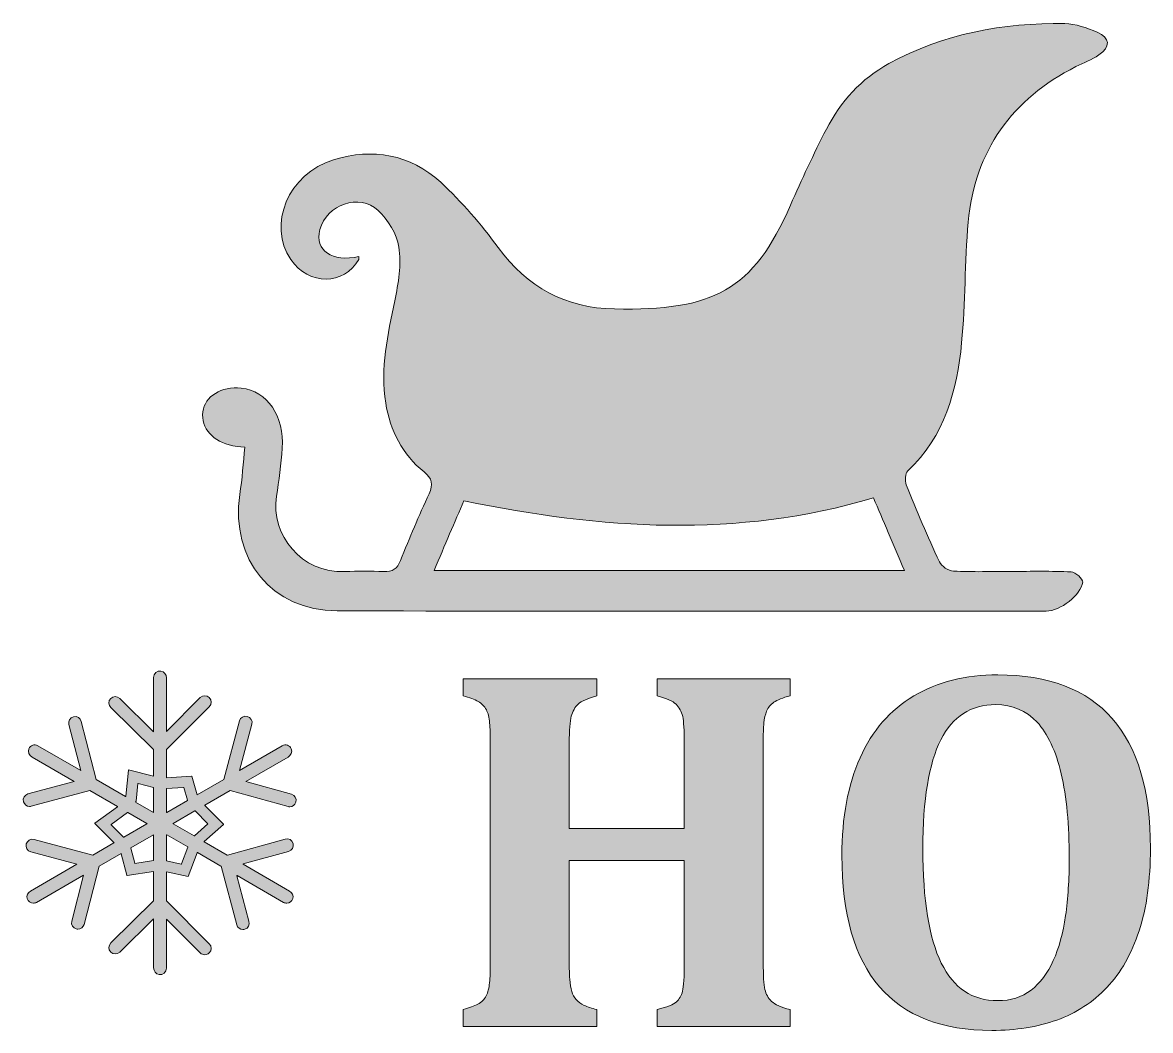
# Model space of a CAD drawing. Header units: inches. Extents: x 50 to 1029, y -849 to -231.
# Drawn here: x 50.3 to 353.7, y -849.1 to -578 of the extents above; entities that cross this region are included whole.
import ezdxf

# ---------------------------------------------------------------- set-up
doc = ezdxf.new("R2010")
doc.units = ezdxf.units.IN
doc.header["$MEASUREMENT"] = 0
doc.layers.add('Layer 1', color=7, linetype='Continuous')

# ---------------------------------------------------------------- blocks, each defined once
blk = doc.blocks.new('block 18')
at = {"layer": 'Layer 1', "true_color": 0x680b10}
h = blk.add_hatch(color=246, dxfattribs=at)
h.dxf.hatch_style = 2
edge = h.paths.add_edge_path()
edge.add_spline(control_points=[(249.53, -830.83), (249.53, -834.35), (249.67, -836.75), (249.97, -838.06), (250.27, -839.36), (250.87, -840.44), (251.79, -841.31), (252.7, -842.18), (254.36, -842.91), (256.78, -843.5), (256.78, -843.5), (256.78, -848.02), (256.78, -848.02), (256.78, -848.02), (221.04, -848.02), (221.04, -848.02), (221.04, -848.02), (221.04, -843.5), (221.04, -843.5), (223.69, -842.81), (225.4, -842.13), (226.18, -841.44), (226.95, -840.76), (227.5, -839.79), (227.82, -838.53), (228.14, -837.28), (228.3, -834.71), (228.3, -830.83), (228.3, -830.83), (228.3, -803.38), (228.3, -803.38), (228.3, -803.38), (197.35, -803.38), (197.35, -803.38), (197.35, -803.38), (197.35, -830.83), (197.35, -830.83), (197.35, -832.43), (197.4, -833.91), (197.49, -835.28), (197.58, -836.65), (197.76, -837.77), (198.04, -838.64), (198.31, -839.5), (198.71, -840.24), (199.24, -840.83), (199.76, -841.42), (200.48, -841.94), (201.39, -842.37), (202.3, -842.8), (203.42, -843.18), (204.75, -843.5), (204.75, -843.5), (204.75, -848.02), (204.75, -848.02), (204.75, -848.02), (168.8, -848.02), (168.8, -848.02), (168.8, -848.02), (168.8, -843.5), (168.8, -843.5), (170.49, -843.04), (171.82, -842.55), (172.81, -842.03), (173.79, -841.5), (174.52, -840.77), (175, -839.84), (175.48, -838.9), (175.78, -837.71), (175.92, -836.27), (176.06, -834.84), (176.13, -833.02), (176.13, -830.83), (176.13, -830.83), (176.13, -771.81), (176.13, -771.81), (176.13, -769.67), (176.07, -767.86), (175.95, -766.4), (175.84, -764.94), (175.54, -763.75), (175.06, -762.84), (174.59, -761.93), (173.85, -761.19), (172.87, -760.61), (171.89, -760.05), (170.53, -759.53), (168.8, -759.08), (168.8, -759.08), (168.8, -754.56), (168.8, -754.56), (168.8, -754.56), (204.75, -754.56), (204.75, -754.56), (204.75, -754.56), (204.75, -759.08), (204.75, -759.08), (202.33, -759.76), (200.67, -760.51), (199.78, -761.33), (198.89, -762.16), (198.26, -763.24), (197.9, -764.59), (197.53, -765.93), (197.35, -768.36), (197.35, -771.88), (197.35, -771.88), (197.35, -794.75), (197.35, -794.75), (197.35, -794.75), (228.3, -794.75), (228.3, -794.75), (228.3, -794.75), (228.3, -771.88), (228.3, -771.88), (228.3, -768.41), (228.15, -766), (227.86, -764.66), (227.56, -763.31), (226.97, -762.21), (226.08, -761.37), (225.18, -760.52), (223.51, -759.76), (221.04, -759.08), (221.04, -759.08), (221.04, -754.56), (221.04, -754.56), (221.04, -754.56), (256.78, -754.56), (256.78, -754.56), (256.78, -754.56), (256.78, -759.08), (256.78, -759.08), (254.78, -759.62), (253.32, -760.2), (252.4, -760.82), (251.49, -761.44), (250.84, -762.22), (250.45, -763.18), (250.06, -764.14), (249.81, -765.21), (249.7, -766.4), (249.58, -767.59), (249.53, -769.41), (249.53, -771.88), (249.53, -771.88), (249.53, -830.83), (249.53, -830.83)], knot_values=[0, 0, 0, 0, 1, 1, 1, 2, 2, 2, 3, 3, 3, 4, 4, 4, 5, 5, 5, 6, 6, 6, 7, 7, 7, 8, 8, 8, 9, 9, 9, 10, 10, 10, 11, 11, 11, 12, 12, 12, 13, 13, 13, 14, 14, 14, 15, 15, 15, 16, 16, 16, 17, 17, 17, 18, 18, 18, 19, 19, 19, 20, 20, 20, 21, 21, 21, 22, 22, 22, 23, 23, 23, 24, 24, 24, 25, 25, 25, 26, 26, 26, 27, 27, 27, 28, 28, 28, 29, 29, 29, 30, 30, 30, 31, 31, 31, 32, 32, 32, 33, 33, 33, 34, 34, 34, 35, 35, 35, 36, 36, 36, 37, 37, 37, 38, 38, 38, 39, 39, 39, 40, 40, 40, 41, 41, 41, 42, 42, 42, 43, 43, 43, 44, 44, 44, 45, 45, 45, 46, 46, 46, 47, 47, 47, 48, 48, 48, 49, 49, 49, 49], degree=3, periodic=1)
h = blk.add_hatch(color=246, dxfattribs=at)
h.dxf.hatch_style = 2
edge = h.paths.add_edge_path()
edge.add_spline(control_points=[(311.01, -849.11), (297.59, -849.11), (287.52, -845.19), (280.78, -837.34), (274.05, -829.49), (270.68, -817.73), (270.68, -802.07), (270.68, -791.8), (272.32, -783.03), (275.58, -775.75), (278.84, -768.47), (283.65, -762.93), (289.99, -759.14), (296.34, -755.36), (303.89, -753.46), (312.66, -753.46), (326.3, -753.46), (336.55, -757.37), (343.4, -765.2), (350.25, -773.03), (353.67, -784.66), (353.67, -800.09), (353.67, -808.72), (352.65, -816.12), (350.62, -822.31), (348.59, -828.49), (345.7, -833.57), (341.96, -837.54), (338.22, -841.51), (333.73, -844.44), (328.51, -846.31), (323.28, -848.18), (317.45, -849.11), (311.01, -849.11)], knot_values=[0, 0, 0, 0, 1, 1, 1, 2, 2, 2, 3, 3, 3, 4, 4, 4, 5, 5, 5, 6, 6, 6, 7, 7, 7, 8, 8, 8, 9, 9, 9, 10, 10, 10, 11, 11, 11, 11], degree=3, periodic=1)
edge = h.paths.add_edge_path()
edge.add_spline(control_points=[(292.46, -800.23), (292.46, -814.01), (294.11, -824.27), (297.42, -831), (300.73, -837.74), (305.79, -841.1), (312.59, -841.1), (316.1, -841.1), (319.09, -840.16), (321.56, -838.26), (324.02, -836.37), (326.02, -833.72), (327.55, -830.32), (329.08, -826.92), (330.17, -822.89), (330.84, -818.23), (331.5, -813.58), (331.83, -808.47), (331.83, -802.9), (331.83, -793.81), (331.11, -786.2), (329.67, -780.06), (328.23, -773.92), (326.06, -769.29), (323.17, -766.16), (320.27, -763.04), (316.56, -761.47), (312.04, -761.47), (305.42, -761.47), (300.5, -764.63), (297.29, -770.95), (294.07, -777.28), (292.46, -787.04), (292.46, -800.23)], knot_values=[0, 0, 0, 0, 1, 1, 1, 2, 2, 2, 3, 3, 3, 4, 4, 4, 5, 5, 5, 6, 6, 6, 7, 7, 7, 8, 8, 8, 9, 9, 9, 10, 10, 10, 11, 11, 11, 11], degree=3, periodic=1)
at = {"layer": 'Layer 1', "lineweight": 0}
for points, knots in [([(249.53, -830.83), (249.53, -834.35), (249.67, -836.75), (249.97, -838.06), (250.27, -839.36), (250.87, -840.44), (251.79, -841.31), (252.7, -842.18), (254.36, -842.91), (256.78, -843.5), (256.78, -843.5), (256.78, -848.02), (256.78, -848.02), (256.78, -848.02), (221.04, -848.02), (221.04, -848.02), (221.04, -848.02), (221.04, -843.5), (221.04, -843.5), (223.69, -842.81), (225.4, -842.13), (226.18, -841.44), (226.95, -840.76), (227.5, -839.79), (227.82, -838.53), (228.14, -837.28), (228.3, -834.71), (228.3, -830.83), (228.3, -830.83), (228.3, -803.38), (228.3, -803.38), (228.3, -803.38), (197.35, -803.38), (197.35, -803.38), (197.35, -803.38), (197.35, -830.83), (197.35, -830.83), (197.35, -832.43), (197.4, -833.91), (197.49, -835.28), (197.58, -836.65), (197.76, -837.77), (198.04, -838.64), (198.31, -839.5), (198.71, -840.24), (199.24, -840.83), (199.76, -841.42), (200.48, -841.94), (201.39, -842.37), (202.3, -842.8), (203.42, -843.18), (204.75, -843.5), (204.75, -843.5), (204.75, -848.02), (204.75, -848.02), (204.75, -848.02), (168.8, -848.02), (168.8, -848.02), (168.8, -848.02), (168.8, -843.5), (168.8, -843.5), (170.49, -843.04), (171.82, -842.55), (172.81, -842.03), (173.79, -841.5), (174.52, -840.77), (175, -839.84), (175.48, -838.9), (175.78, -837.71), (175.92, -836.27), (176.06, -834.84), (176.13, -833.02), (176.13, -830.83), (176.13, -830.83), (176.13, -771.81), (176.13, -771.81), (176.13, -769.67), (176.07, -767.86), (175.95, -766.4), (175.84, -764.94), (175.54, -763.75), (175.06, -762.84), (174.59, -761.93), (173.85, -761.19), (172.87, -760.61), (171.89, -760.05), (170.53, -759.53), (168.8, -759.08), (168.8, -759.08), (168.8, -754.56), (168.8, -754.56), (168.8, -754.56), (204.75, -754.56), (204.75, -754.56), (204.75, -754.56), (204.75, -759.08), (204.75, -759.08), (202.33, -759.76), (200.67, -760.51), (199.78, -761.33), (198.89, -762.16), (198.26, -763.24), (197.9, -764.59), (197.53, -765.93), (197.35, -768.36), (197.35, -771.88), (197.35, -771.88), (197.35, -794.75), (197.35, -794.75), (197.35, -794.75), (228.3, -794.75), (228.3, -794.75), (228.3, -794.75), (228.3, -771.88), (228.3, -771.88), (228.3, -768.41), (228.15, -766), (227.86, -764.66), (227.56, -763.31), (226.97, -762.21), (226.08, -761.37), (225.18, -760.52), (223.51, -759.76), (221.04, -759.08), (221.04, -759.08), (221.04, -754.56), (221.04, -754.56), (221.04, -754.56), (256.78, -754.56), (256.78, -754.56), (256.78, -754.56), (256.78, -759.08), (256.78, -759.08), (254.78, -759.62), (253.32, -760.2), (252.4, -760.82), (251.49, -761.44), (250.84, -762.22), (250.45, -763.18), (250.06, -764.14), (249.81, -765.21), (249.7, -766.4), (249.58, -767.59), (249.53, -769.41), (249.53, -771.88), (249.53, -771.88), (249.53, -830.83), (249.53, -830.83)], [0, 0, 0, 0, 1, 1, 1, 2, 2, 2, 3, 3, 3, 4, 4, 4, 5, 5, 5, 6, 6, 6, 7, 7, 7, 8, 8, 8, 9, 9, 9, 10, 10, 10, 11, 11, 11, 12, 12, 12, 13, 13, 13, 14, 14, 14, 15, 15, 15, 16, 16, 16, 17, 17, 17, 18, 18, 18, 19, 19, 19, 20, 20, 20, 21, 21, 21, 22, 22, 22, 23, 23, 23, 24, 24, 24, 25, 25, 25, 26, 26, 26, 27, 27, 27, 28, 28, 28, 29, 29, 29, 30, 30, 30, 31, 31, 31, 32, 32, 32, 33, 33, 33, 34, 34, 34, 35, 35, 35, 36, 36, 36, 37, 37, 37, 38, 38, 38, 39, 39, 39, 40, 40, 40, 41, 41, 41, 42, 42, 42, 43, 43, 43, 44, 44, 44, 45, 45, 45, 46, 46, 46, 47, 47, 47, 48, 48, 48, 49, 49, 49, 49]), ([(311.01, -849.11), (297.59, -849.11), (287.52, -845.19), (280.78, -837.34), (274.05, -829.49), (270.68, -817.73), (270.68, -802.07), (270.68, -791.8), (272.32, -783.03), (275.58, -775.75), (278.84, -768.47), (283.65, -762.93), (289.99, -759.14), (296.34, -755.36), (303.89, -753.46), (312.66, -753.46), (326.3, -753.46), (336.55, -757.37), (343.4, -765.2), (350.25, -773.03), (353.67, -784.66), (353.67, -800.09), (353.67, -808.72), (352.65, -816.12), (350.62, -822.31), (348.59, -828.49), (345.7, -833.57), (341.96, -837.54), (338.22, -841.51), (333.73, -844.44), (328.51, -846.31), (323.28, -848.18), (317.45, -849.11), (311.01, -849.11)], [0, 0, 0, 0, 1, 1, 1, 2, 2, 2, 3, 3, 3, 4, 4, 4, 5, 5, 5, 6, 6, 6, 7, 7, 7, 8, 8, 8, 9, 9, 9, 10, 10, 10, 11, 11, 11, 11]), ([(292.46, -800.23), (292.46, -814.01), (294.11, -824.27), (297.42, -831), (300.73, -837.74), (305.79, -841.1), (312.59, -841.1), (316.1, -841.1), (319.09, -840.16), (321.56, -838.26), (324.02, -836.37), (326.02, -833.72), (327.55, -830.32), (329.08, -826.92), (330.17, -822.89), (330.84, -818.23), (331.5, -813.58), (331.83, -808.47), (331.83, -802.9), (331.83, -793.81), (331.11, -786.2), (329.67, -780.06), (328.23, -773.92), (326.06, -769.29), (323.17, -766.16), (320.27, -763.04), (316.56, -761.47), (312.04, -761.47), (305.42, -761.47), (300.5, -764.63), (297.29, -770.95), (294.07, -777.28), (292.46, -787.04), (292.46, -800.23)], [0, 0, 0, 0, 1, 1, 1, 2, 2, 2, 3, 3, 3, 4, 4, 4, 5, 5, 5, 6, 6, 6, 7, 7, 7, 8, 8, 8, 9, 9, 9, 10, 10, 10, 11, 11, 11, 11])]:
    blk.add_open_spline(points, degree=3, knots=knots, dxfattribs=at)
blk = doc.blocks.new('block 25')
at = {"layer": 'Layer 1', "true_color": 0x680b10}
h = blk.add_hatch(color=246, dxfattribs=at)
h.dxf.hatch_style = 2
edge = h.paths.add_edge_path()
edge.add_spline(control_points=[(140.73, -641.69), (136.88, -648.73), (127.28, -648.76), (122.48, -641.75), (116.08, -632.41), (121.76, -618.6), (133.97, -614.88), (144.5, -611.68), (154.61, -613.43), (162.78, -620.95), (168.49, -626.2), (173.64, -632.22), (178.24, -638.48), (186.11, -649.2), (196.28, -654.78), (209.56, -655.03), (235.92, -655.55), (246.87, -650.16), (256.87, -627.08), (259.86, -620.18), (263.08, -613.37), (266.51, -606.68), (270.35, -599.18), (275.85, -593.13), (283.35, -589.04), (298.1, -581.01), (314.01, -577.98), (330.62, -578.28), (333.55, -578.33), (336.6, -579.41), (339.35, -580.57), (342.85, -582.05), (342.98, -584.55), (339.81, -586.7), (337.91, -587.98), (335.69, -588.77), (333.63, -589.82), (316.48, -598.58), (306.42, -612.39), (304.67, -631.67), (303.7, -642.46), (303.92, -653.36), (302.89, -664.14), (301.66, -677.01), (298.32, -689.21), (288.41, -698.59), (287.7, -699.27), (287.57, -701.27), (287.99, -702.33), (290.8, -709.3), (293.73, -716.24), (296.9, -723.05), (297.46, -724.25), (299.34, -725.48), (300.68, -725.55), (305.87, -725.82), (311.1, -725.64), (316.31, -725.64), (321.67, -725.63), (327.03, -725.48), (332.37, -725.77), (333.5, -725.84), (335.54, -727.69), (335.45, -728.53), (335.05, -731.99), (329.33, -736.3), (325.65, -736.31), (262.08, -736.31), (198.51, -736.39), (134.94, -736.24), (117.46, -736.2), (106.2, -722.36), (108.76, -704.94), (109.38, -700.73), (109.67, -696.46), (110.11, -692.17), (108.55, -692.01), (107.68, -691.99), (106.83, -691.83), (101.58, -690.84), (98.26, -687.05), (98.81, -682.7), (99.34, -678.53), (103.83, -675.75), (109.14, -676.32), (116.1, -677.06), (120.81, -683.86), (120.15, -692.5), (119.82, -696.82), (119.31, -701.15), (118.62, -705.43), (116.98, -715.68), (125.34, -726.2), (137.03, -725.68), (140.5, -725.52), (143.99, -725.48), (147.45, -725.67), (149.87, -725.8), (151.08, -724.91), (151.97, -722.68), (154.39, -716.64), (156.94, -710.64), (159.67, -704.73), (160.84, -702.2), (160.51, -700.65), (158.3, -698.86), (152.45, -694.1), (149.18, -687.8), (148, -680.34), (146.51, -670.95), (148.53, -661.95), (150.42, -652.86), (151.41, -648.12), (152.23, -643.05), (151.54, -638.36), (151.03, -634.84), (148.6, -631.05), (145.94, -628.52), (140.95, -623.78), (132.07, -627), (130.31, -633.68), (128.83, -639.31), (133.58, -642.59), (140.8, -640.91), (140.78, -641.17), (140.85, -641.48), (140.73, -641.69)], knot_values=[0, 0, 0, 0, 1, 1, 1, 2, 2, 2, 3, 3, 3, 4, 4, 4, 5, 5, 5, 6, 6, 6, 7, 7, 7, 8, 8, 8, 9, 9, 9, 10, 10, 10, 11, 11, 11, 12, 12, 12, 13, 13, 13, 14, 14, 14, 15, 15, 15, 16, 16, 16, 17, 17, 17, 18, 18, 18, 19, 19, 19, 20, 20, 20, 21, 21, 21, 22, 22, 22, 23, 23, 23, 24, 24, 24, 25, 25, 25, 26, 26, 26, 27, 27, 27, 28, 28, 28, 29, 29, 29, 30, 30, 30, 31, 31, 31, 32, 32, 32, 33, 33, 33, 34, 34, 34, 35, 35, 35, 36, 36, 36, 37, 37, 37, 38, 38, 38, 39, 39, 39, 40, 40, 40, 41, 41, 41, 42, 42, 42, 42], degree=3, periodic=1)
edge = h.paths.add_edge_path()
edge.add_spline(control_points=[(279.18, -705.84), (242.39, -716.81), (206.06, -714.27), (169, -706.65), (166.61, -712.24), (163.9, -718.55), (160.99, -725.35), (203.32, -725.35), (245.03, -725.35), (287.49, -725.35), (284.47, -718.27), (281.72, -711.8), (279.18, -705.84)], knot_values=[0, 0, 0, 0, 1, 1, 1, 2, 2, 2, 3, 3, 3, 4, 4, 4, 4], degree=3, periodic=1)
at = {"layer": 'Layer 1', "lineweight": 0}
for points, knots in [([(140.73, -641.69), (136.88, -648.73), (127.28, -648.76), (122.48, -641.75), (116.08, -632.41), (121.76, -618.6), (133.97, -614.88), (144.5, -611.68), (154.61, -613.43), (162.78, -620.95), (168.49, -626.2), (173.64, -632.22), (178.24, -638.48), (186.11, -649.2), (196.28, -654.78), (209.56, -655.03), (235.92, -655.55), (246.87, -650.16), (256.87, -627.08), (259.86, -620.18), (263.08, -613.37), (266.51, -606.68), (270.35, -599.18), (275.85, -593.13), (283.35, -589.04), (298.1, -581.01), (314.01, -577.98), (330.62, -578.28), (333.55, -578.33), (336.6, -579.41), (339.35, -580.57), (342.85, -582.05), (342.98, -584.55), (339.81, -586.7), (337.91, -587.98), (335.69, -588.77), (333.63, -589.82), (316.48, -598.58), (306.42, -612.39), (304.67, -631.67), (303.7, -642.46), (303.92, -653.36), (302.89, -664.14), (301.66, -677.01), (298.32, -689.21), (288.41, -698.59), (287.7, -699.27), (287.57, -701.27), (287.99, -702.33), (290.8, -709.3), (293.73, -716.24), (296.9, -723.05), (297.46, -724.25), (299.34, -725.48), (300.68, -725.55), (305.87, -725.82), (311.1, -725.64), (316.31, -725.64), (321.67, -725.63), (327.03, -725.48), (332.37, -725.77), (333.5, -725.84), (335.54, -727.69), (335.45, -728.53), (335.05, -731.99), (329.33, -736.3), (325.65, -736.31), (262.08, -736.31), (198.51, -736.39), (134.94, -736.24), (117.46, -736.2), (106.2, -722.36), (108.76, -704.94), (109.38, -700.73), (109.67, -696.46), (110.11, -692.17), (108.55, -692.01), (107.68, -691.99), (106.83, -691.83), (101.58, -690.84), (98.26, -687.05), (98.81, -682.7), (99.34, -678.53), (103.83, -675.75), (109.14, -676.32), (116.1, -677.06), (120.81, -683.86), (120.15, -692.5), (119.82, -696.82), (119.31, -701.15), (118.62, -705.43), (116.98, -715.68), (125.34, -726.2), (137.03, -725.68), (140.5, -725.52), (143.99, -725.48), (147.45, -725.67), (149.87, -725.8), (151.08, -724.91), (151.97, -722.68), (154.39, -716.64), (156.94, -710.64), (159.67, -704.73), (160.84, -702.2), (160.51, -700.65), (158.3, -698.86), (152.45, -694.1), (149.18, -687.8), (148, -680.34), (146.51, -670.95), (148.53, -661.95), (150.42, -652.86), (151.41, -648.12), (152.23, -643.05), (151.54, -638.36), (151.03, -634.84), (148.6, -631.05), (145.94, -628.52), (140.95, -623.78), (132.07, -627), (130.31, -633.68), (128.83, -639.31), (133.58, -642.59), (140.8, -640.91), (140.78, -641.17), (140.85, -641.48), (140.73, -641.69)], [0, 0, 0, 0, 1, 1, 1, 2, 2, 2, 3, 3, 3, 4, 4, 4, 5, 5, 5, 6, 6, 6, 7, 7, 7, 8, 8, 8, 9, 9, 9, 10, 10, 10, 11, 11, 11, 12, 12, 12, 13, 13, 13, 14, 14, 14, 15, 15, 15, 16, 16, 16, 17, 17, 17, 18, 18, 18, 19, 19, 19, 20, 20, 20, 21, 21, 21, 22, 22, 22, 23, 23, 23, 24, 24, 24, 25, 25, 25, 26, 26, 26, 27, 27, 27, 28, 28, 28, 29, 29, 29, 30, 30, 30, 31, 31, 31, 32, 32, 32, 33, 33, 33, 34, 34, 34, 35, 35, 35, 36, 36, 36, 37, 37, 37, 38, 38, 38, 39, 39, 39, 40, 40, 40, 41, 41, 41, 42, 42, 42, 42]), ([(279.18, -705.84), (242.39, -716.81), (206.06, -714.27), (169, -706.65), (166.61, -712.24), (163.9, -718.55), (160.99, -725.35), (203.32, -725.35), (245.03, -725.35), (287.49, -725.35), (284.47, -718.27), (281.72, -711.8), (279.18, -705.84)], [0, 0, 0, 0, 1, 1, 1, 2, 2, 2, 3, 3, 3, 4, 4, 4, 4])]:
    blk.add_open_spline(points, degree=3, knots=knots, dxfattribs=at)
blk = doc.blocks.new('block 24')
at = {"layer": 'Layer 1'}
blk.add_blockref('block 25', (0, 0), dxfattribs=at)
blk = doc.blocks.new('block 47')
at = {"layer": 'Layer 1', "true_color": 0x680b10}
h = blk.add_hatch(color=246, dxfattribs=at)
h.dxf.hatch_style = 2
edge = h.paths.add_edge_path()
edge.add_spline(control_points=[(122.64, -785.59), (122.64, -785.59), (110.33, -782.17), (110.33, -782.17), (110.33, -782.17), (121.74, -775.58), (121.74, -775.58), (122.51, -775.14), (122.93, -774.2), (122.59, -773.38), (122.19, -772.39), (121.03, -772.02), (120.14, -772.53), (120.14, -772.53), (108.66, -779.16), (108.66, -779.16), (108.66, -779.16), (111.99, -766.73), (111.99, -766.73), (112.23, -765.81), (111.69, -764.87), (110.77, -764.62), (109.87, -764.38), (108.91, -764.92), (108.66, -765.84), (108.66, -765.84), (104.44, -781.6), (104.44, -781.6), (104.44, -781.6), (97.31, -785.72), (97.31, -785.72), (97.28, -785.73), (97.25, -785.72), (97.24, -785.69), (97.24, -785.69), (95.81, -780.75), (95.81, -780.75), (95.81, -780.73), (95.78, -780.71), (95.76, -780.72), (95.76, -780.72), (89.07, -781.15), (89.07, -781.15), (89.04, -781.15), (89.02, -781.13), (89.02, -781.1), (89.02, -781.1), (89.02, -773.55), (89.02, -773.55), (89.02, -773.55), (100.55, -762.02), (100.55, -762.02), (101.23, -761.34), (101.23, -760.26), (100.55, -759.58), (99.88, -758.91), (98.79, -758.91), (98.12, -759.58), (98.12, -759.58), (89.02, -768.69), (89.02, -768.69), (89.02, -768.69), (89.02, -754.26), (89.02, -754.26), (89.02, -753.38), (88.42, -752.55), (87.55, -752.43), (86.48, -752.28), (85.58, -753.1), (85.58, -754.13), (85.58, -754.13), (85.58, -768.74), (85.58, -768.74), (85.58, -768.74), (76.46, -759.79), (76.46, -759.79), (75.78, -759.12), (74.69, -759.13), (74.03, -759.81), (73.36, -760.49), (73.37, -761.58), (74.05, -762.24), (74.05, -762.24), (85.58, -773.56), (85.58, -773.56), (85.58, -773.56), (85.58, -780.71), (85.58, -780.71), (85.58, -780.74), (85.55, -780.76), (85.52, -780.75), (85.52, -780.75), (78.85, -779.03), (78.85, -779.03), (78.82, -779.02), (78.8, -779.04), (78.79, -779.07), (78.79, -779.07), (78.1, -786.11), (78.1, -786.11), (78.09, -786.14), (78.06, -786.16), (78.03, -786.14), (78.03, -786.14), (70.16, -781.6), (70.16, -781.6), (70.16, -781.6), (66.12, -765.96), (66.12, -765.96), (65.88, -765.04), (64.95, -764.48), (64.02, -764.73), (63.1, -764.96), (62.55, -765.9), (62.79, -766.82), (62.79, -766.82), (65.98, -779.19), (65.98, -779.19), (65.98, -779.19), (54.45, -772.53), (54.45, -772.53), (53.56, -772.03), (52.4, -772.39), (52, -773.38), (51.67, -774.2), (52.09, -775.14), (52.86, -775.59), (52.86, -775.59), (64.22, -782.14), (64.22, -782.14), (64.22, -782.14), (51.78, -785.48), (51.78, -785.48), (50.86, -785.72), (50.32, -786.67), (50.57, -787.58), (50.77, -788.35), (51.47, -788.86), (52.23, -788.86), (52.38, -788.86), (52.52, -788.84), (52.68, -788.8), (52.68, -788.8), (68.43, -784.58), (68.43, -784.58), (68.43, -784.58), (75.83, -788.85), (75.83, -788.85), (75.86, -788.87), (75.86, -788.91), (75.84, -788.93), (75.84, -788.93), (69.8, -793.39), (69.8, -793.39), (69.77, -793.41), (69.77, -793.44), (69.79, -793.47), (69.79, -793.47), (74.91, -798.58), (74.91, -798.58), (74.93, -798.6), (74.92, -798.64), (74.9, -798.65), (74.9, -798.65), (69.18, -801.96), (69.18, -801.96), (69.18, -801.96), (53.42, -797.73), (53.42, -797.73), (52.49, -797.49), (51.56, -798.03), (51.31, -798.95), (51.06, -799.87), (51.61, -800.81), (52.52, -801.06), (52.52, -801.06), (64.96, -804.39), (64.96, -804.39), (64.96, -804.39), (52.46, -811.61), (52.46, -811.61), (51.75, -812.02), (51.34, -812.86), (51.57, -813.65), (51.81, -814.43), (52.51, -814.88), (53.22, -814.88), (53.51, -814.88), (53.81, -814.8), (54.08, -814.65), (54.08, -814.65), (66.73, -807.34), (66.73, -807.34), (66.73, -807.34), (63.53, -819.71), (63.53, -819.71), (63.3, -820.64), (63.85, -821.57), (64.77, -821.81), (64.91, -821.85), (65.06, -821.86), (65.2, -821.86), (65.97, -821.86), (66.66, -821.35), (66.87, -820.57), (66.87, -820.57), (70.91, -804.93), (70.91, -804.93), (70.91, -804.93), (76.8, -801.53), (76.8, -801.53), (76.83, -801.51), (76.86, -801.53), (76.87, -801.56), (76.87, -801.56), (78.38, -807.36), (78.38, -807.36), (78.39, -807.39), (78.41, -807.4), (78.43, -807.4), (78.43, -807.4), (85.52, -806.34), (85.52, -806.34), (85.55, -806.34), (85.58, -806.36), (85.58, -806.39), (85.58, -806.39), (85.58, -814.26), (85.58, -814.26), (85.58, -814.26), (74.05, -825.58), (74.05, -825.58), (73.37, -826.25), (73.36, -827.34), (74.03, -828.02), (74.69, -828.7), (75.78, -828.7), (76.46, -828.04), (76.46, -828.04), (85.58, -819.09), (85.58, -819.09), (85.58, -819.09), (85.58, -832.27), (85.58, -832.27), (85.58, -833.15), (86.18, -833.98), (87.05, -834.1), (88.11, -834.25), (89.02, -833.43), (89.02, -832.4), (89.02, -832.4), (89.02, -819.14), (89.02, -819.14), (89.02, -819.14), (98.12, -828.24), (98.12, -828.24), (98.46, -828.58), (98.9, -828.75), (99.34, -828.75), (99.78, -828.75), (100.22, -828.58), (100.55, -828.24), (101.23, -827.57), (101.23, -826.48), (100.55, -825.81), (100.55, -825.81), (89.02, -814.27), (89.02, -814.27), (89.02, -814.27), (89.02, -806.47), (89.02, -806.47), (89.02, -806.44), (89.04, -806.41), (89.07, -806.42), (89.07, -806.42), (94.83, -807.7), (94.83, -807.7), (94.86, -807.7), (94.88, -807.69), (94.89, -807.67), (94.89, -807.67), (97.27, -801.29), (97.27, -801.29), (97.28, -801.26), (97.31, -801.25), (97.33, -801.26), (97.33, -801.26), (103.68, -804.93), (103.68, -804.93), (103.69, -804.93), (103.7, -804.94), (103.7, -804.96), (103.7, -804.96), (107.92, -820.7), (107.92, -820.7), (108.13, -821.47), (108.82, -821.97), (109.58, -821.97), (109.76, -821.97), (109.93, -821.95), (110.11, -821.89), (111, -821.61), (111.46, -820.62), (111.22, -819.72), (111.22, -819.72), (107.94, -807.48), (107.94, -807.48), (107.93, -807.44), (107.97, -807.41), (108.01, -807.43), (108.01, -807.43), (120.51, -814.65), (120.51, -814.65), (120.79, -814.8), (121.08, -814.88), (121.37, -814.88), (122.09, -814.88), (122.78, -814.43), (123.02, -813.65), (123.26, -812.86), (122.84, -812.02), (122.13, -811.61), (122.13, -811.61), (109.68, -804.42), (109.68, -804.42), (109.65, -804.4), (109.65, -804.34), (109.69, -804.33), (109.69, -804.33), (121.89, -800.95), (121.89, -800.95), (122.81, -800.69), (123.35, -799.74), (123.09, -798.83), (122.84, -797.91), (121.91, -797.38), (120.97, -797.63), (120.97, -797.63), (105.43, -801.95), (105.43, -801.95), (105.42, -801.95), (105.4, -801.95), (105.39, -801.94), (105.39, -801.94), (99.18, -798.36), (99.18, -798.36), (99.15, -798.34), (99.15, -798.3), (99.17, -798.28), (99.17, -798.28), (104.33, -793.68), (104.33, -793.68), (104.35, -793.66), (104.35, -793.63), (104.33, -793.61), (104.33, -793.61), (99.32, -788.6), (99.32, -788.6), (99.3, -788.57), (99.3, -788.54), (99.33, -788.52), (99.33, -788.52), (106.15, -784.58), (106.15, -784.58), (106.15, -784.58), (121.72, -788.9), (121.72, -788.9), (121.87, -788.95), (122.03, -788.97), (122.18, -788.97), (122.94, -788.97), (123.62, -788.47), (123.84, -787.71), (124.09, -786.79), (123.55, -785.84), (122.64, -785.59)], knot_values=[0, 0, 0, 0, 1, 1, 1, 2, 2, 2, 3, 3, 3, 4, 4, 4, 5, 5, 5, 6, 6, 6, 7, 7, 7, 8, 8, 8, 9, 9, 9, 10, 10, 10, 11, 11, 11, 12, 12, 12, 13, 13, 13, 14, 14, 14, 15, 15, 15, 16, 16, 16, 17, 17, 17, 18, 18, 18, 19, 19, 19, 20, 20, 20, 21, 21, 21, 22, 22, 22, 23, 23, 23, 24, 24, 24, 25, 25, 25, 26, 26, 26, 27, 27, 27, 28, 28, 28, 29, 29, 29, 30, 30, 30, 31, 31, 31, 32, 32, 32, 33, 33, 33, 34, 34, 34, 35, 35, 35, 36, 36, 36, 37, 37, 37, 38, 38, 38, 39, 39, 39, 40, 40, 40, 41, 41, 41, 42, 42, 42, 43, 43, 43, 44, 44, 44, 45, 45, 45, 46, 46, 46, 47, 47, 47, 48, 48, 48, 49, 49, 49, 50, 50, 50, 51, 51, 51, 52, 52, 52, 53, 53, 53, 54, 54, 54, 55, 55, 55, 56, 56, 56, 57, 57, 57, 58, 58, 58, 59, 59, 59, 60, 60, 60, 61, 61, 61, 62, 62, 62, 63, 63, 63, 64, 64, 64, 65, 65, 65, 66, 66, 66, 67, 67, 67, 68, 68, 68, 69, 69, 69, 70, 70, 70, 71, 71, 71, 72, 72, 72, 73, 73, 73, 74, 74, 74, 75, 75, 75, 76, 76, 76, 77, 77, 77, 78, 78, 78, 79, 79, 79, 80, 80, 80, 81, 81, 81, 82, 82, 82, 83, 83, 83, 84, 84, 84, 85, 85, 85, 86, 86, 86, 87, 87, 87, 88, 88, 88, 89, 89, 89, 90, 90, 90, 91, 91, 91, 92, 92, 92, 93, 93, 93, 94, 94, 94, 95, 95, 95, 96, 96, 96, 97, 97, 97, 98, 98, 98, 99, 99, 99, 100, 100, 100, 101, 101, 101, 102, 102, 102, 103, 103, 103, 104, 104, 104, 105, 105, 105, 106, 106, 106, 107, 107, 107, 108, 108, 108, 109, 109, 109, 110, 110, 110, 111, 111, 111, 112, 112, 112, 113, 113, 113, 114, 114, 114, 115, 115, 115, 116, 116, 116, 117, 117, 117, 118, 118, 118, 119, 119, 119, 120, 120, 120, 121, 121, 121, 122, 122, 122, 123, 123, 123, 124, 124, 124, 125, 125, 125, 125], degree=3, periodic=1)
edge = h.paths.add_edge_path()
edge.add_spline(control_points=[(89.06, -784.02), (89.06, -784.02), (93.64, -783.73), (93.64, -783.73), (93.67, -783.73), (93.69, -783.74), (93.69, -783.76), (93.69, -783.76), (94.68, -787.19), (94.68, -787.19), (94.69, -787.21), (94.68, -787.23), (94.66, -787.24), (94.66, -787.24), (89.09, -790.46), (89.09, -790.46), (89.06, -790.48), (89.02, -790.46), (89.02, -790.42), (89.02, -790.42), (89.02, -784.07), (89.02, -784.07), (89.02, -784.05), (89.04, -784.03), (89.06, -784.02)], knot_values=[0, 0, 0, 0, 1, 1, 1, 2, 2, 2, 3, 3, 3, 4, 4, 4, 5, 5, 5, 6, 6, 6, 7, 7, 7, 8, 8, 8, 8], degree=3, periodic=1)
edge = h.paths.add_edge_path()
edge.add_spline(control_points=[(80.85, -787.42), (80.85, -787.42), (81.32, -782.69), (81.32, -782.69), (81.32, -782.66), (81.35, -782.64), (81.38, -782.65), (81.38, -782.65), (85.54, -783.73), (85.54, -783.73), (85.56, -783.73), (85.58, -783.75), (85.58, -783.77), (85.58, -783.77), (85.58, -790.42), (85.58, -790.42), (85.58, -790.46), (85.54, -790.48), (85.5, -790.46), (85.5, -790.46), (80.7, -787.69), (80.7, -787.69), (80.7, -787.69), (80.85, -787.42), (80.85, -787.42)], knot_values=[0, 0, 0, 0, 1, 1, 1, 2, 2, 2, 3, 3, 3, 4, 4, 4, 5, 5, 5, 6, 6, 6, 7, 7, 7, 8, 8, 8, 8], degree=3, periodic=1)
edge = h.paths.add_edge_path()
edge.add_spline(control_points=[(77.56, -797.12), (77.54, -797.13), (77.51, -797.13), (77.5, -797.11), (77.5, -797.11), (74.18, -793.79), (74.18, -793.79), (74.16, -793.77), (74.16, -793.74), (74.19, -793.72), (74.19, -793.72), (78.58, -790.47), (78.58, -790.47), (78.6, -790.46), (78.62, -790.46), (78.63, -790.47), (78.63, -790.47), (83.78, -793.44), (83.78, -793.44), (83.82, -793.46), (83.82, -793.51), (83.78, -793.52), (83.78, -793.52), (77.56, -797.12), (77.56, -797.12)], knot_values=[0, 0, 0, 0, 1, 1, 1, 2, 2, 2, 3, 3, 3, 4, 4, 4, 5, 5, 5, 6, 6, 6, 7, 7, 7, 8, 8, 8, 8], degree=3, periodic=1)
edge = h.paths.add_edge_path()
edge.add_spline(control_points=[(85.54, -803.44), (85.54, -803.44), (80.56, -804.18), (80.56, -804.18), (80.54, -804.18), (80.52, -804.17), (80.51, -804.14), (80.51, -804.14), (79.45, -800.04), (79.45, -800.04), (79.44, -800.02), (79.45, -800), (79.47, -799.99), (79.47, -799.99), (85.5, -796.5), (85.5, -796.5), (85.54, -796.48), (85.58, -796.51), (85.58, -796.55), (85.58, -796.55), (85.58, -803.39), (85.58, -803.39), (85.58, -803.41), (85.56, -803.43), (85.54, -803.44)], knot_values=[0, 0, 0, 0, 1, 1, 1, 2, 2, 2, 3, 3, 3, 4, 4, 4, 5, 5, 5, 6, 6, 6, 7, 7, 7, 8, 8, 8, 8], degree=3, periodic=1)
edge = h.paths.add_edge_path()
edge.add_spline(control_points=[(93.07, -804.32), (93.06, -804.34), (93.04, -804.36), (93.01, -804.35), (93.01, -804.35), (89.05, -803.47), (89.05, -803.47), (89.03, -803.47), (89.02, -803.45), (89.02, -803.43), (89.02, -803.43), (89.02, -796.55), (89.02, -796.55), (89.02, -796.51), (89.06, -796.48), (89.09, -796.5), (89.09, -796.5), (94.73, -799.76), (94.73, -799.76), (94.75, -799.77), (94.76, -799.8), (94.75, -799.82), (94.75, -799.82), (93.07, -804.32), (93.07, -804.32)], knot_values=[0, 0, 0, 0, 1, 1, 1, 2, 2, 2, 3, 3, 3, 4, 4, 4, 5, 5, 5, 6, 6, 6, 7, 7, 7, 8, 8, 8, 8], degree=3, periodic=1)
edge = h.paths.add_edge_path()
edge.add_spline(control_points=[(100.15, -793.49), (100.17, -793.51), (100.17, -793.55), (100.15, -793.56), (100.15, -793.56), (96.53, -796.79), (96.53, -796.79), (96.52, -796.8), (96.49, -796.81), (96.48, -796.8), (96.48, -796.8), (90.81, -793.52), (90.81, -793.52), (90.78, -793.51), (90.78, -793.46), (90.81, -793.44), (90.81, -793.44), (96.67, -790.06), (96.67, -790.06), (96.69, -790.05), (96.71, -790.05), (96.73, -790.07), (96.73, -790.07), (100.15, -793.49), (100.15, -793.49)], knot_values=[0, 0, 0, 0, 1, 1, 1, 2, 2, 2, 3, 3, 3, 4, 4, 4, 5, 5, 5, 6, 6, 6, 7, 7, 7, 8, 8, 8, 8], degree=3, periodic=1)
at = {"layer": 'Layer 1', "lineweight": 0}
for points, knots in [([(122.64, -785.59), (122.64, -785.59), (110.33, -782.17), (110.33, -782.17), (110.33, -782.17), (121.74, -775.58), (121.74, -775.58), (122.51, -775.14), (122.93, -774.2), (122.59, -773.38), (122.19, -772.39), (121.03, -772.02), (120.14, -772.53), (120.14, -772.53), (108.66, -779.16), (108.66, -779.16), (108.66, -779.16), (111.99, -766.73), (111.99, -766.73), (112.23, -765.81), (111.69, -764.87), (110.77, -764.62), (109.87, -764.38), (108.91, -764.92), (108.66, -765.84), (108.66, -765.84), (104.44, -781.6), (104.44, -781.6), (104.44, -781.6), (97.31, -785.72), (97.31, -785.72), (97.28, -785.73), (97.25, -785.72), (97.24, -785.69), (97.24, -785.69), (95.81, -780.75), (95.81, -780.75), (95.81, -780.73), (95.78, -780.71), (95.76, -780.72), (95.76, -780.72), (89.07, -781.15), (89.07, -781.15), (89.04, -781.15), (89.02, -781.13), (89.02, -781.1), (89.02, -781.1), (89.02, -773.55), (89.02, -773.55), (89.02, -773.55), (100.55, -762.02), (100.55, -762.02), (101.23, -761.34), (101.23, -760.26), (100.55, -759.58), (99.88, -758.91), (98.79, -758.91), (98.12, -759.58), (98.12, -759.58), (89.02, -768.69), (89.02, -768.69), (89.02, -768.69), (89.02, -754.26), (89.02, -754.26), (89.02, -753.38), (88.42, -752.55), (87.55, -752.43), (86.48, -752.28), (85.58, -753.1), (85.58, -754.13), (85.58, -754.13), (85.58, -768.74), (85.58, -768.74), (85.58, -768.74), (76.46, -759.79), (76.46, -759.79), (75.78, -759.12), (74.69, -759.13), (74.03, -759.81), (73.36, -760.49), (73.37, -761.58), (74.05, -762.24), (74.05, -762.24), (85.58, -773.56), (85.58, -773.56), (85.58, -773.56), (85.58, -780.71), (85.58, -780.71), (85.58, -780.74), (85.55, -780.76), (85.52, -780.75), (85.52, -780.75), (78.85, -779.03), (78.85, -779.03), (78.82, -779.02), (78.8, -779.04), (78.79, -779.07), (78.79, -779.07), (78.1, -786.11), (78.1, -786.11), (78.09, -786.14), (78.06, -786.16), (78.03, -786.14), (78.03, -786.14), (70.16, -781.6), (70.16, -781.6), (70.16, -781.6), (66.12, -765.96), (66.12, -765.96), (65.88, -765.04), (64.95, -764.48), (64.02, -764.73), (63.1, -764.96), (62.55, -765.9), (62.79, -766.82), (62.79, -766.82), (65.98, -779.19), (65.98, -779.19), (65.98, -779.19), (54.45, -772.53), (54.45, -772.53), (53.56, -772.03), (52.4, -772.39), (52, -773.38), (51.67, -774.2), (52.09, -775.14), (52.86, -775.59), (52.86, -775.59), (64.22, -782.14), (64.22, -782.14), (64.22, -782.14), (51.78, -785.48), (51.78, -785.48), (50.86, -785.72), (50.32, -786.67), (50.57, -787.58), (50.77, -788.35), (51.47, -788.86), (52.23, -788.86), (52.38, -788.86), (52.52, -788.84), (52.68, -788.8), (52.68, -788.8), (68.43, -784.58), (68.43, -784.58), (68.43, -784.58), (75.83, -788.85), (75.83, -788.85), (75.86, -788.87), (75.86, -788.91), (75.84, -788.93), (75.84, -788.93), (69.8, -793.39), (69.8, -793.39), (69.77, -793.41), (69.77, -793.44), (69.79, -793.47), (69.79, -793.47), (74.91, -798.58), (74.91, -798.58), (74.93, -798.6), (74.92, -798.64), (74.9, -798.65), (74.9, -798.65), (69.18, -801.96), (69.18, -801.96), (69.18, -801.96), (53.42, -797.73), (53.42, -797.73), (52.49, -797.49), (51.56, -798.03), (51.31, -798.95), (51.06, -799.87), (51.61, -800.81), (52.52, -801.06), (52.52, -801.06), (64.96, -804.39), (64.96, -804.39), (64.96, -804.39), (52.46, -811.61), (52.46, -811.61), (51.75, -812.02), (51.34, -812.86), (51.57, -813.65), (51.81, -814.43), (52.51, -814.88), (53.22, -814.88), (53.51, -814.88), (53.81, -814.8), (54.08, -814.65), (54.08, -814.65), (66.73, -807.34), (66.73, -807.34), (66.73, -807.34), (63.53, -819.71), (63.53, -819.71), (63.3, -820.64), (63.85, -821.57), (64.77, -821.81), (64.91, -821.85), (65.06, -821.86), (65.2, -821.86), (65.97, -821.86), (66.66, -821.35), (66.87, -820.57), (66.87, -820.57), (70.91, -804.93), (70.91, -804.93), (70.91, -804.93), (76.8, -801.53), (76.8, -801.53), (76.83, -801.51), (76.86, -801.53), (76.87, -801.56), (76.87, -801.56), (78.38, -807.36), (78.38, -807.36), (78.39, -807.39), (78.41, -807.4), (78.43, -807.4), (78.43, -807.4), (85.52, -806.34), (85.52, -806.34), (85.55, -806.34), (85.58, -806.36), (85.58, -806.39), (85.58, -806.39), (85.58, -814.26), (85.58, -814.26), (85.58, -814.26), (74.05, -825.58), (74.05, -825.58), (73.37, -826.25), (73.36, -827.34), (74.03, -828.02), (74.69, -828.7), (75.78, -828.7), (76.46, -828.04), (76.46, -828.04), (85.58, -819.09), (85.58, -819.09), (85.58, -819.09), (85.58, -832.27), (85.58, -832.27), (85.58, -833.15), (86.18, -833.98), (87.05, -834.1), (88.11, -834.25), (89.02, -833.43), (89.02, -832.4), (89.02, -832.4), (89.02, -819.14), (89.02, -819.14), (89.02, -819.14), (98.12, -828.24), (98.12, -828.24), (98.46, -828.58), (98.9, -828.75), (99.34, -828.75), (99.78, -828.75), (100.22, -828.58), (100.55, -828.24), (101.23, -827.57), (101.23, -826.48), (100.55, -825.81), (100.55, -825.81), (89.02, -814.27), (89.02, -814.27), (89.02, -814.27), (89.02, -806.47), (89.02, -806.47), (89.02, -806.44), (89.04, -806.41), (89.07, -806.42), (89.07, -806.42), (94.83, -807.7), (94.83, -807.7), (94.86, -807.7), (94.88, -807.69), (94.89, -807.67), (94.89, -807.67), (97.27, -801.29), (97.27, -801.29), (97.28, -801.26), (97.31, -801.25), (97.33, -801.26), (97.33, -801.26), (103.68, -804.93), (103.68, -804.93), (103.69, -804.93), (103.7, -804.94), (103.7, -804.96), (103.7, -804.96), (107.92, -820.7), (107.92, -820.7), (108.13, -821.47), (108.82, -821.97), (109.58, -821.97), (109.76, -821.97), (109.93, -821.95), (110.11, -821.89), (111, -821.61), (111.46, -820.62), (111.22, -819.72), (111.22, -819.72), (107.94, -807.48), (107.94, -807.48), (107.93, -807.44), (107.97, -807.41), (108.01, -807.43), (108.01, -807.43), (120.51, -814.65), (120.51, -814.65), (120.79, -814.8), (121.08, -814.88), (121.37, -814.88), (122.09, -814.88), (122.78, -814.43), (123.02, -813.65), (123.26, -812.86), (122.84, -812.02), (122.13, -811.61), (122.13, -811.61), (109.68, -804.42), (109.68, -804.42), (109.65, -804.4), (109.65, -804.34), (109.69, -804.33), (109.69, -804.33), (121.89, -800.95), (121.89, -800.95), (122.81, -800.69), (123.35, -799.74), (123.09, -798.83), (122.84, -797.91), (121.91, -797.38), (120.97, -797.63), (120.97, -797.63), (105.43, -801.95), (105.43, -801.95), (105.42, -801.95), (105.4, -801.95), (105.39, -801.94), (105.39, -801.94), (99.18, -798.36), (99.18, -798.36), (99.15, -798.34), (99.15, -798.3), (99.17, -798.28), (99.17, -798.28), (104.33, -793.68), (104.33, -793.68), (104.35, -793.66), (104.35, -793.63), (104.33, -793.61), (104.33, -793.61), (99.32, -788.6), (99.32, -788.6), (99.3, -788.57), (99.3, -788.54), (99.33, -788.52), (99.33, -788.52), (106.15, -784.58), (106.15, -784.58), (106.15, -784.58), (121.72, -788.9), (121.72, -788.9), (121.87, -788.95), (122.03, -788.97), (122.18, -788.97), (122.94, -788.97), (123.62, -788.47), (123.84, -787.71), (124.09, -786.79), (123.55, -785.84), (122.64, -785.59)], [0, 0, 0, 0, 1, 1, 1, 2, 2, 2, 3, 3, 3, 4, 4, 4, 5, 5, 5, 6, 6, 6, 7, 7, 7, 8, 8, 8, 9, 9, 9, 10, 10, 10, 11, 11, 11, 12, 12, 12, 13, 13, 13, 14, 14, 14, 15, 15, 15, 16, 16, 16, 17, 17, 17, 18, 18, 18, 19, 19, 19, 20, 20, 20, 21, 21, 21, 22, 22, 22, 23, 23, 23, 24, 24, 24, 25, 25, 25, 26, 26, 26, 27, 27, 27, 28, 28, 28, 29, 29, 29, 30, 30, 30, 31, 31, 31, 32, 32, 32, 33, 33, 33, 34, 34, 34, 35, 35, 35, 36, 36, 36, 37, 37, 37, 38, 38, 38, 39, 39, 39, 40, 40, 40, 41, 41, 41, 42, 42, 42, 43, 43, 43, 44, 44, 44, 45, 45, 45, 46, 46, 46, 47, 47, 47, 48, 48, 48, 49, 49, 49, 50, 50, 50, 51, 51, 51, 52, 52, 52, 53, 53, 53, 54, 54, 54, 55, 55, 55, 56, 56, 56, 57, 57, 57, 58, 58, 58, 59, 59, 59, 60, 60, 60, 61, 61, 61, 62, 62, 62, 63, 63, 63, 64, 64, 64, 65, 65, 65, 66, 66, 66, 67, 67, 67, 68, 68, 68, 69, 69, 69, 70, 70, 70, 71, 71, 71, 72, 72, 72, 73, 73, 73, 74, 74, 74, 75, 75, 75, 76, 76, 76, 77, 77, 77, 78, 78, 78, 79, 79, 79, 80, 80, 80, 81, 81, 81, 82, 82, 82, 83, 83, 83, 84, 84, 84, 85, 85, 85, 86, 86, 86, 87, 87, 87, 88, 88, 88, 89, 89, 89, 90, 90, 90, 91, 91, 91, 92, 92, 92, 93, 93, 93, 94, 94, 94, 95, 95, 95, 96, 96, 96, 97, 97, 97, 98, 98, 98, 99, 99, 99, 100, 100, 100, 101, 101, 101, 102, 102, 102, 103, 103, 103, 104, 104, 104, 105, 105, 105, 106, 106, 106, 107, 107, 107, 108, 108, 108, 109, 109, 109, 110, 110, 110, 111, 111, 111, 112, 112, 112, 113, 113, 113, 114, 114, 114, 115, 115, 115, 116, 116, 116, 117, 117, 117, 118, 118, 118, 119, 119, 119, 120, 120, 120, 121, 121, 121, 122, 122, 122, 123, 123, 123, 124, 124, 124, 125, 125, 125, 125]), ([(80.85, -787.42), (80.85, -787.42), (81.32, -782.69), (81.32, -782.69), (81.32, -782.66), (81.35, -782.64), (81.38, -782.65), (81.38, -782.65), (85.54, -783.73), (85.54, -783.73), (85.56, -783.73), (85.58, -783.75), (85.58, -783.77), (85.58, -783.77), (85.58, -790.42), (85.58, -790.42), (85.58, -790.46), (85.54, -790.48), (85.5, -790.46), (85.5, -790.46), (80.7, -787.69), (80.7, -787.69), (80.7, -787.69), (80.85, -787.42), (80.85, -787.42)], [0, 0, 0, 0, 1, 1, 1, 2, 2, 2, 3, 3, 3, 4, 4, 4, 5, 5, 5, 6, 6, 6, 7, 7, 7, 8, 8, 8, 8]), ([(89.06, -784.02), (89.06, -784.02), (93.64, -783.73), (93.64, -783.73), (93.67, -783.73), (93.69, -783.74), (93.69, -783.76), (93.69, -783.76), (94.68, -787.19), (94.68, -787.19), (94.69, -787.21), (94.68, -787.23), (94.66, -787.24), (94.66, -787.24), (89.09, -790.46), (89.09, -790.46), (89.06, -790.48), (89.02, -790.46), (89.02, -790.42), (89.02, -790.42), (89.02, -784.07), (89.02, -784.07), (89.02, -784.05), (89.04, -784.03), (89.06, -784.02)], [0, 0, 0, 0, 1, 1, 1, 2, 2, 2, 3, 3, 3, 4, 4, 4, 5, 5, 5, 6, 6, 6, 7, 7, 7, 8, 8, 8, 8]), ([(77.56, -797.12), (77.54, -797.13), (77.51, -797.13), (77.5, -797.11), (77.5, -797.11), (74.18, -793.79), (74.18, -793.79), (74.16, -793.77), (74.16, -793.74), (74.19, -793.72), (74.19, -793.72), (78.58, -790.47), (78.58, -790.47), (78.6, -790.46), (78.62, -790.46), (78.63, -790.47), (78.63, -790.47), (83.78, -793.44), (83.78, -793.44), (83.82, -793.46), (83.82, -793.51), (83.78, -793.52), (83.78, -793.52), (77.56, -797.12), (77.56, -797.12)], [0, 0, 0, 0, 1, 1, 1, 2, 2, 2, 3, 3, 3, 4, 4, 4, 5, 5, 5, 6, 6, 6, 7, 7, 7, 8, 8, 8, 8]), ([(100.15, -793.49), (100.17, -793.51), (100.17, -793.55), (100.15, -793.56), (100.15, -793.56), (96.53, -796.79), (96.53, -796.79), (96.52, -796.8), (96.49, -796.81), (96.48, -796.8), (96.48, -796.8), (90.81, -793.52), (90.81, -793.52), (90.78, -793.51), (90.78, -793.46), (90.81, -793.44), (90.81, -793.44), (96.67, -790.06), (96.67, -790.06), (96.69, -790.05), (96.71, -790.05), (96.73, -790.07), (96.73, -790.07), (100.15, -793.49), (100.15, -793.49)], [0, 0, 0, 0, 1, 1, 1, 2, 2, 2, 3, 3, 3, 4, 4, 4, 5, 5, 5, 6, 6, 6, 7, 7, 7, 8, 8, 8, 8]), ([(85.54, -803.44), (85.54, -803.44), (80.56, -804.18), (80.56, -804.18), (80.54, -804.18), (80.52, -804.17), (80.51, -804.14), (80.51, -804.14), (79.45, -800.04), (79.45, -800.04), (79.44, -800.02), (79.45, -800), (79.47, -799.99), (79.47, -799.99), (85.5, -796.5), (85.5, -796.5), (85.54, -796.48), (85.58, -796.51), (85.58, -796.55), (85.58, -796.55), (85.58, -803.39), (85.58, -803.39), (85.58, -803.41), (85.56, -803.43), (85.54, -803.44)], [0, 0, 0, 0, 1, 1, 1, 2, 2, 2, 3, 3, 3, 4, 4, 4, 5, 5, 5, 6, 6, 6, 7, 7, 7, 8, 8, 8, 8]), ([(93.07, -804.32), (93.06, -804.34), (93.04, -804.36), (93.01, -804.35), (93.01, -804.35), (89.05, -803.47), (89.05, -803.47), (89.03, -803.47), (89.02, -803.45), (89.02, -803.43), (89.02, -803.43), (89.02, -796.55), (89.02, -796.55), (89.02, -796.51), (89.06, -796.48), (89.09, -796.5), (89.09, -796.5), (94.73, -799.76), (94.73, -799.76), (94.75, -799.77), (94.76, -799.8), (94.75, -799.82), (94.75, -799.82), (93.07, -804.32), (93.07, -804.32)], [0, 0, 0, 0, 1, 1, 1, 2, 2, 2, 3, 3, 3, 4, 4, 4, 5, 5, 5, 6, 6, 6, 7, 7, 7, 8, 8, 8, 8])]:
    blk.add_open_spline(points, degree=3, knots=knots, dxfattribs=at)
blk = doc.blocks.new('block 2')
at = {"layer": 'Layer 1'}
for name in ['block 24', 'block 47', 'block 18']:
    blk.add_blockref(name, (0, 0), dxfattribs=at)

msp = doc.modelspace()

# ---------------------------------------------------------------- block references
at = {"layer": 'Layer 1'}
msp.add_blockref('block 2', (0, 0), dxfattribs=at)

doc.saveas('drawing.dxf')
